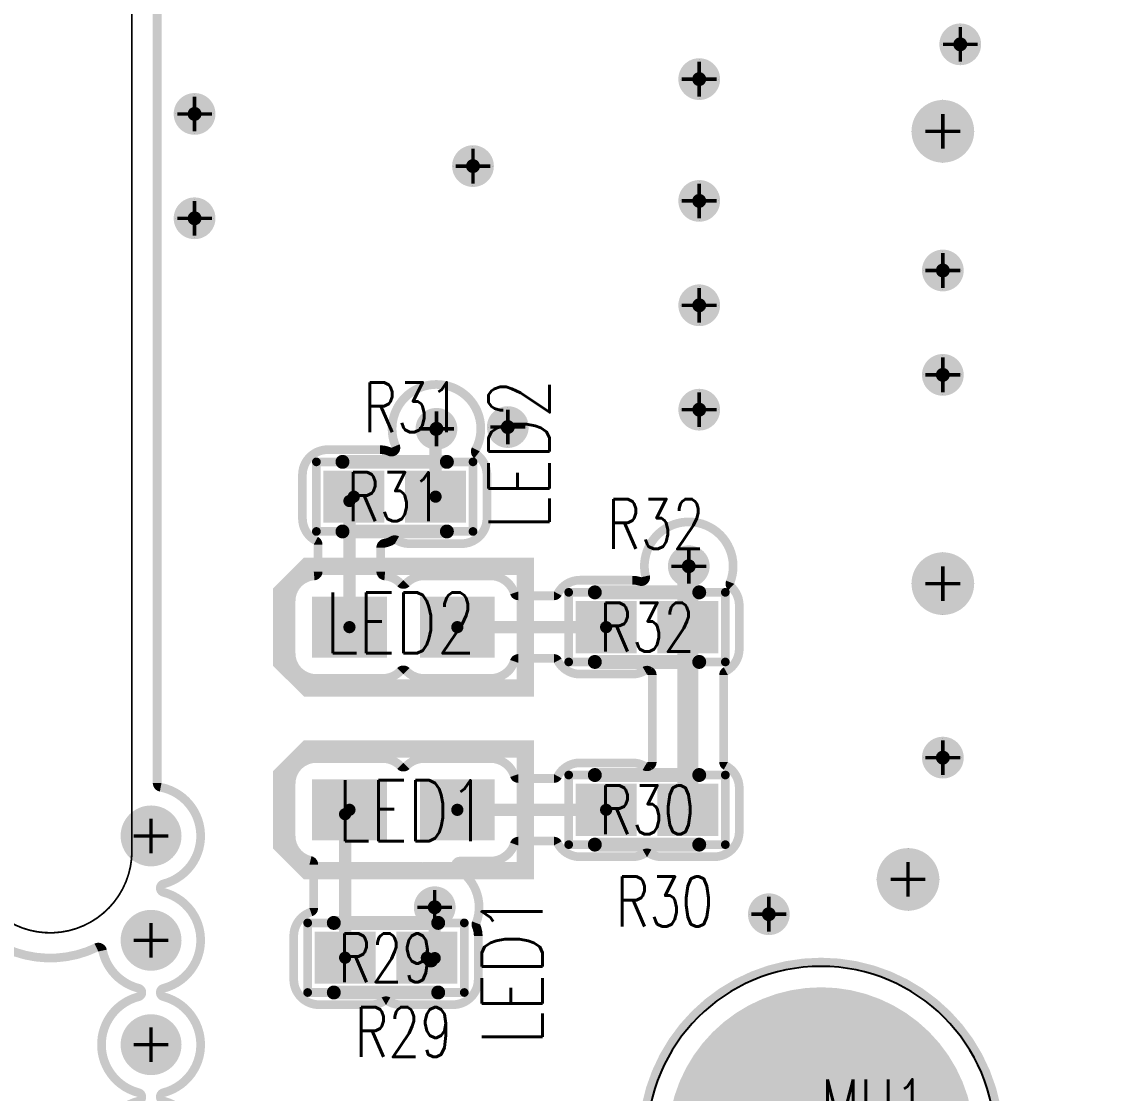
# Model space of a CAD drawing. Extents: x -0.08 to 4.16, y -0.29 to 1.7.
# Drawn here: x 2.741 to 3.364, y 0.427 to 1.043 of the extents above; entities that cross this region are included whole.
import ezdxf
from ezdxf.enums import TextEntityAlignment as Align

# ---------------------------------------------------------------- set-up
doc = ezdxf.new("R2010")
doc.units = 0
doc.header["$MEASUREMENT"] = 0
for name, pattern in [('KEEPOUT_00011110$0', [2, 1, 1]), ('SIG_11', [2, 1, 1]), ('SIG_44', [2, 1, 1]), ('SIG_45', [2, 1, 1]), ('SIG_46', [2, 1, 1]), ('SIG_47', [2, 1, 1]), ('SIG_67', [2, 1, 1]), ('SIG_89', [2, 1, 1]), ('SIG_97', [2, 1, 1])]:
    doc.linetypes.add(name, pattern=pattern)
doc.layers.get('0').update_dxf_attribs({"linetype": 'CONTINUOUS'})
for name, color, linetype in [('BOARD_CUTOUT_00', 130, 'CONTINUOUS'), ('DRIL_NPLTE_THRU_01', 34, 'CONTINUOUS'), ('DRIL_NPLTE_THRU_02', 136, 'CONTINUOUS'), ('DRIL_NPLTE_THRU_03', 136, 'CONTINUOUS'), ('DRIL_NPLTE_THRU_04', 146, 'CONTINUOUS'), ('DRIL_NPLTE_THRU_05', 106, 'CONTINUOUS'), ('DRIL_NPLTE_THRU_06', 253, 'CONTINUOUS'), ('DRIL_PLTE_THRU_01', 34, 'CONTINUOUS'), ('DRIL_PLTE_THRU_02', 136, 'CONTINUOUS'), ('DRIL_PLTE_THRU_03', 136, 'CONTINUOUS'), ('DRIL_PLTE_THRU_04', 146, 'CONTINUOUS'), ('DRIL_PLTE_THRU_05', 106, 'CONTINUOUS'), ('DRIL_PLTE_THRU_06', 253, 'CONTINUOUS'), ('DRIL_SYMBOL', 130, 'CONTINUOUS'), ('KEEPOUT_00', 1, 'CONTINUOUS'), ('PADS_BOT', 255, 'CONTINUOUS'), ('PADS_INNER', 43, 'CONTINUOUS'), ('PADS_TOP', 43, 'CONTINUOUS'), ('PADS_XR_121', 2, 'CONTINUOUS'), ('PADS_XR_122', 2, 'CONTINUOUS'), ('PADS_XR_123', 2, 'CONTINUOUS'), ('PADS_XR_128', 2, 'CONTINUOUS'), ('PART_NAME_126', 16, 'CONTINUOUS'), ('PART_NAME_127', 1, 'CONTINUOUS'), ('PART_TOP_2DLINE_126', 16, 'CONTINUOUS'), ('PART_TOP_2DLINE_127', 1, 'CONTINUOUS'), ('POUR_OUTLINE_01', 34, 'CONTINUOUS'), ('POUR_VIATHERM_01', 34, 'CONTINUOUS'), ('POUR_VOID_01', 34, 'CONTINUOUS'), ('TRACE_01', 34, 'CONTINUOUS'), ('VIAPTS', 2, 'CONTINUOUS')]:
    doc.layers.add(name, color=color, linetype=linetype)
doc.styles.add('W0$005', font='simplex', dxfattribs={"width": 0.75})

# ---------------------------------------------------------------- blocks, each defined once
blk = doc.blocks.new('BOARD_89')
at = {"layer": 'BOARD_CUTOUT_00', "const_width": 0.001}
blk.add_lwpolyline([(2.71, 1.128, -0.414214), (2.757, 1.175, -0.414214), (2.804, 1.128), (2.804, 0.56629, -0.917938), (2.71068, 0.55832, -0.060287), (2.71, 0.572)], format="xyb", close=True, dxfattribs=at)
blk = doc.blocks.new('POUR_OUTLINE_2008')
at = {"layer": 'POUR_OUTLINE_01', "const_width": 0.005}
blk.add_lwpolyline([(16.7485, 5.773, -0.548444), (16.83596, 5.82875, 0.537808), (16.83952, 5.83094, -0.332284), (16.86082, 5.85758, 0.772971), (16.86082, 5.86242, -0.772971), (16.86082, 5.91758, 0.772971), (16.86082, 5.92242, -0.772971), (16.86082, 5.97758, 0.772971), (16.86082, 5.98242, -0.284201), (16.84012, 6.0041, 0.485964), (16.83659, 6.00584, -0.49778), (16.74939, 6.05086, -0.058234)], format="xyb", dxfattribs=at)
blk = doc.blocks.new('POUR_VOID_2000')
at = {"layer": 'POUR_VOID_01', "const_width": 0.005}
blk.add_lwpolyline([(17.206, 6.2025), (17.206, 6.1775, -0.276982), (17.19832, 6.16471, 0.276983), (17.197, 6.1625), (17.197, 6.1125, 0.276983), (17.19832, 6.11029, -0.276982), (17.206, 6.0975), (17.206, 6.0725, -0.414214), (17.1915, 6.058), (17.1615, 6.058, -0.131651), (17.15425, 6.05994, 0.267944), (17.15175, 6.05994, -0.131651), (17.1445, 6.058), (17.1145, 6.058, -0.276982), (17.10171, 6.06568, 0.276983), (17.0995, 6.067), (17.07909, 6.067, 0.320694), (17.07672, 6.06531, -0.320694), (17.063, 6.0555), (17.04542, 6.0555, 0.760391), (17.04414, 6.05086, -0.362832), (17.05484, 6.01996, 0.192135), (17.05487, 6.0181, -0.099507), (17.056, 6.0125), (17.056, 5.9875, -0.414214), (17.0415, 5.973), (17.0115, 5.973, -0.131651), (17.00425, 5.97494, 0.267944), (17.00175, 5.97494, -0.131651), (16.9945, 5.973), (16.9645, 5.973, -0.414214), (16.95, 5.9875), (16.95, 6.0125, -0.320694), (16.95981, 6.02622, 0.320694), (16.9615, 6.02859), (16.9615, 6.05348, 0.346234), (16.95959, 6.05591, -0.346235), (16.9485, 6.07), (16.9485, 6.1, -0.414214), (16.963, 6.1145), (17.001, 6.1145, -0.19846), (17.01124, 6.11027, 0.413192), (17.01476, 6.11027, -0.19846), (17.025, 6.1145), (17.063, 6.1145, -0.320694), (17.07672, 6.10469, 0.320694), (17.07909, 6.103), (17.0995, 6.103, 0.276983), (17.10171, 6.10432, -0.276982), (17.1145, 6.112), (17.1445, 6.112, -0.131651), (17.15175, 6.11006, 0.267944), (17.15425, 6.11006, -0.008407), (17.15468, 6.11029, 0.276983), (17.156, 6.1125), (17.156, 6.1625, 0.276983), (17.15468, 6.16471, -0.008407), (17.15425, 6.16494, 0.267944), (17.15175, 6.16494, -0.131651), (17.1445, 6.163), (17.1145, 6.163, -0.276982), (17.10171, 6.17068, 0.276983), (17.0995, 6.172), (17.07909, 6.172, 0.320694), (17.07672, 6.17031, -0.320694), (17.063, 6.1605), (17.025, 6.1605, -0.19846), (17.01476, 6.16473, 0.413192), (17.01124, 6.16473, -0.19846), (17.001, 6.1605), (16.963, 6.1605, -0.414214), (16.9485, 6.175), (16.9485, 6.205, -0.388563), (16.96172, 6.21944, 0.388565), (16.964, 6.22193), (16.964, 6.2375, 0.276983), (16.96268, 6.23971, -0.276982), (16.955, 6.2525), (16.955, 6.2775, -0.414214), (16.9695, 6.292), (16.9995, 6.292, -0.101589), (17.00521, 6.29083, 0.674869), (17.0085, 6.2941, -1.576907), (17.05459, 6.29218, 0.365419), (17.05529, 6.28903, -0.233953), (17.061, 6.2775), (17.061, 6.2525, -0.414214), (17.0465, 6.238), (17.0165, 6.238, -0.131651), (17.00925, 6.23994, 0.267944), (17.00675, 6.23994, -0.086762), (17.00206, 6.23823, 0.363155), (17, 6.23577), (17, 6.22193, 0.388565), (17.00228, 6.21944, -0.175596), (17.01124, 6.21527, 0.413192), (17.01476, 6.21527, -0.19846), (17.025, 6.2195), (17.063, 6.2195, -0.320694), (17.07672, 6.20969, 0.320694), (17.07909, 6.208), (17.0995, 6.208, 0.276983), (17.10171, 6.20932, -0.276982), (17.1145, 6.217), (17.1445, 6.217, -0.078227), (17.14895, 6.2163, 0.582838), (17.15216, 6.21924, -1.353533), (17.20079, 6.21581, 0.305764), (17.20141, 6.21308, -0.207478)], format="xyb", close=True, dxfattribs=at)
blk = doc.blocks.new('POUR_VOID_1999')
at = {"layer": 'POUR_VOID_01', "const_width": 0.005}
blk.add_lwpolyline([(17.1505, 5.895, 1), (17.3555, 5.895, 1)], format="xyb", close=True, dxfattribs=at)
blk = doc.blocks.new('POUR_OUTLINE_1995')
at = {"layer": 'POUR_OUTLINE_01', "const_width": 0.005}
blk.add_lwpolyline([(16.8715, 6.58959), (16.8715, 6.10041, 0.358248), (16.87352, 6.09796, -0.797188), (16.87518, 6.04242, 0.772971), (16.87518, 6.03758, -0.772971), (16.87518, 5.98242, 0.772971), (16.87518, 5.97758, -0.772971), (16.87518, 5.92242, 0.772971), (16.87518, 5.91758, -0.772971), (16.87518, 5.86242, 0.772971), (16.87518, 5.85758, -0.772971), (16.87518, 5.80242, 0.772971), (16.87518, 5.79758, -0.797188), (16.87352, 5.74204, 0.358248), (16.8715, 5.73959), (16.8715, 5.528, 0.414214), (16.874, 5.5255), (17.831, 5.5255, 0.414214)], format="xyb", dxfattribs=at)
for name in ['POUR_VOID_2000', 'POUR_VOID_1999']:
    blk.add_blockref(name, (0, 0))
blk = doc.blocks.new('POUR_VIATHERM_2069')
at = {"layer": 'POUR_VIATHERM_01'}
for points in [[(17.053, 6.466), (17.053, 6.466)], [(17.042, 6.455), (17.042, 6.455)], [(17.064, 6.455), (17.064, 6.455)], [(17.053, 6.444), (17.053, 6.444)]]:
    blk.add_lwpolyline(points, dxfattribs=at)
blk = doc.blocks.new('POUR_VIATHERM_2070')
at = {"layer": 'POUR_VIATHERM_01'}
for points in [[(16.893, 6.436), (16.893, 6.436)], [(16.882, 6.425), (16.882, 6.425)], [(16.904, 6.425), (16.904, 6.425)], [(16.893, 6.414), (16.893, 6.414)]]:
    blk.add_lwpolyline(points, dxfattribs=at)
blk = doc.blocks.new('POUR_VIATHERM_2141')
at = {"layer": 'POUR_VIATHERM_01'}
for points in [[(17.323, 6.406), (17.323, 6.406)], [(17.312, 6.395), (17.312, 6.395)], [(17.334, 6.395), (17.334, 6.395)], [(17.323, 6.384), (17.323, 6.384)]]:
    blk.add_lwpolyline(points, dxfattribs=at)
blk = doc.blocks.new('POUR_VIATHERM_2170')
at = {"layer": 'POUR_VIATHERM_01'}
for points in [[(17.323, 6.126), (17.323, 6.126)], [(17.312, 6.115), (17.312, 6.115)], [(17.334, 6.115), (17.334, 6.115)], [(17.323, 6.104), (17.323, 6.104)]]:
    blk.add_lwpolyline(points, dxfattribs=at)
blk = doc.blocks.new('POUR_VIATHERM_2171')
at = {"layer": 'POUR_VIATHERM_01'}
for points in [[(17.303, 6.063), (17.303, 6.063)], [(17.285, 6.045), (17.285, 6.045)], [(17.321, 6.045), (17.321, 6.045)], [(17.303, 6.027), (17.303, 6.027)]]:
    blk.add_lwpolyline(points, dxfattribs=at)
blk = doc.blocks.new('POUR_VIATHERM_2172')
at = {"layer": 'POUR_VIATHERM_01'}
for points in [[(17.223, 6.036), (17.223, 6.036)], [(17.212, 6.025), (17.212, 6.025)], [(17.234, 6.025), (17.234, 6.025)], [(17.223, 6.014), (17.223, 6.014)]]:
    blk.add_lwpolyline(points, dxfattribs=at)
blk = doc.blocks.new('POUR_VIATHERM_2173')
at = {"layer": 'POUR_VIATHERM_01'}
for points in [[(17.323, 6.233), (17.323, 6.233)], [(17.305, 6.215), (17.305, 6.215)], [(17.341, 6.215), (17.341, 6.215)], [(17.323, 6.197), (17.323, 6.197)]]:
    blk.add_lwpolyline(points, dxfattribs=at)
blk = doc.blocks.new('POUR_VIATHERM_2174')
at = {"layer": 'POUR_VIATHERM_01'}
for points in [[(17.323, 6.346), (17.323, 6.346)], [(17.312, 6.335), (17.312, 6.335)], [(17.334, 6.335), (17.334, 6.335)], [(17.323, 6.324), (17.323, 6.324)]]:
    blk.add_lwpolyline(points, dxfattribs=at)
blk = doc.blocks.new('POUR_VIATHERM_2175')
at = {"layer": 'POUR_VIATHERM_01'}
for points in [[(17.323, 6.493), (17.323, 6.493)], [(17.305, 6.475), (17.305, 6.475)], [(17.341, 6.475), (17.341, 6.475)], [(17.323, 6.457), (17.323, 6.457)]]:
    blk.add_lwpolyline(points, dxfattribs=at)
blk = doc.blocks.new('POUR_VIATHERM_2176')
at = {"layer": 'POUR_VIATHERM_01'}
for points in [[(17.333, 6.536), (17.333, 6.536)], [(17.322, 6.525), (17.322, 6.525)], [(17.344, 6.525), (17.344, 6.525)], [(17.333, 6.514), (17.333, 6.514)]]:
    blk.add_lwpolyline(points, dxfattribs=at)
blk = doc.blocks.new('POUR_VIATHERM_2193')
at = {"layer": 'POUR_VIATHERM_01'}
for points in [[(17.183, 6.326), (17.183, 6.326)], [(17.172, 6.315), (17.172, 6.315)], [(17.194, 6.315), (17.194, 6.315)], [(17.183, 6.304), (17.183, 6.304)]]:
    blk.add_lwpolyline(points, dxfattribs=at)
blk = doc.blocks.new('POUR_VIATHERM_2194')
at = {"layer": 'POUR_VIATHERM_01'}
for points in [[(17.183, 6.386), (17.183, 6.386)], [(17.172, 6.375), (17.172, 6.375)], [(17.194, 6.375), (17.194, 6.375)], [(17.183, 6.364), (17.183, 6.364)]]:
    blk.add_lwpolyline(points, dxfattribs=at)
blk = doc.blocks.new('POUR_VIATHERM_2195')
at = {"layer": 'POUR_VIATHERM_01'}
for points in [[(17.183, 6.446), (17.183, 6.446)], [(17.172, 6.435), (17.172, 6.435)], [(17.194, 6.435), (17.194, 6.435)], [(17.183, 6.424), (17.183, 6.424)]]:
    blk.add_lwpolyline(points, dxfattribs=at)
blk = doc.blocks.new('POUR_VIATHERM_2196')
at = {"layer": 'POUR_VIATHERM_01'}
for points in [[(17.183, 6.516), (17.183, 6.516)], [(17.172, 6.505), (17.172, 6.505)], [(17.194, 6.505), (17.194, 6.505)], [(17.183, 6.494), (17.183, 6.494)]]:
    blk.add_lwpolyline(points, dxfattribs=at)
blk = doc.blocks.new('POUR_VIATHERM_2198')
at = {"layer": 'POUR_VIATHERM_01'}
for points in [[(17.073, 6.316), (17.073, 6.316)], [(17.062, 6.305), (17.062, 6.305)], [(17.084, 6.305), (17.084, 6.305)], [(17.073, 6.294), (17.073, 6.294)]]:
    blk.add_lwpolyline(points, dxfattribs=at)
blk = doc.blocks.new('POUR_VIATHERM_2205')
at = {"layer": 'POUR_VIATHERM_01'}
for points in [[(16.893, 6.496), (16.893, 6.496)], [(16.882, 6.485), (16.882, 6.485)], [(16.904, 6.485), (16.904, 6.485)], [(16.893, 6.474), (16.893, 6.474)]]:
    blk.add_lwpolyline(points, dxfattribs=at)
blk = doc.blocks.new('POUR_HEADER_1')
for name in ['POUR_OUTLINE_2008', 'POUR_OUTLINE_1995', 'POUR_VIATHERM_2176', 'POUR_VIATHERM_2196', 'POUR_VIATHERM_2205', 'POUR_VIATHERM_2175', 'POUR_VIATHERM_2069', 'POUR_VIATHERM_2195', 'POUR_VIATHERM_2070', 'POUR_VIATHERM_2141', 'POUR_VIATHERM_2194', 'POUR_VIATHERM_2174', 'POUR_VIATHERM_2193', 'POUR_VIATHERM_2198', 'POUR_VIATHERM_2173', 'POUR_VIATHERM_2170', 'POUR_VIATHERM_2171', 'POUR_VIATHERM_2172']:
    blk.add_blockref(name, (-17.378, -6.845))
blk = doc.blocks.new('SMOOTH_0$01')
at = {"const_width": 0.005}
blk.add_lwpolyline([(-0.0025, 0, 1), (0.0025, 0, 1)], format="xyb", close=True, dxfattribs=at)
blk = doc.blocks.new('PART_BODY_TOP_73')
at = {"layer": 'PART_TOP_2DLINE_126', "const_width": 0.01}
for points in [[(-0.012, 0.035), (-0.055, 0.035), (-0.07, 0.02), (-0.07, -0.02), (-0.055, -0.035), (-0.012, -0.035)], [(0.012, 0.035), (0.07, 0.035), (0.07, -0.035), (0.012, -0.035)]]:
    blk.add_lwpolyline(points, dxfattribs=at)
at = {"layer": 'PART_TOP_2DLINE_127', "const_width": 0.01}
for points in [[(0.015, 0.035), (-0.055, 0.035), (-0.07, 0.02), (-0.07, -0.02), (-0.055, -0.035), (0.01, -0.035)], [(0.012, 0.035), (0.07, 0.035), (0.07, -0.035), (0.012, -0.035)]]:
    blk.add_lwpolyline(points, dxfattribs=at)
at = {"layer": 'PART_TOP_2DLINE_126'}
for p in [(-0.055, 0.035), (-0.012, 0.035), (0.012, 0.035), (0.07, 0.035), (-0.07, 0.02), (-0.07, -0.02), (-0.055, -0.035), (-0.012, -0.035), (0.012, -0.035), (0.07, -0.035)]:
    blk.add_blockref('SMOOTH_0$01', p, dxfattribs=at)
at = {"layer": 'PART_TOP_2DLINE_127'}
for p in [(-0.055, 0.035), (0.012, 0.035), (0.015, 0.035), (0.07, 0.035), (-0.07, 0.02), (-0.07, -0.02), (-0.055, -0.035), (0.01, -0.035), (0.012, -0.035), (0.07, -0.035)]:
    blk.add_blockref('SMOOTH_0$01', p, dxfattribs=at)
blk = doc.blocks.new('DRIL_HOLE_0')
blk.add_lwpolyline([(0, 0, 1), (0, 0, 1)], format="xyb", close=True)
blk = doc.blocks.new('PAD_5')
blk.add_lwpolyline([(0, 0, 1), (0, 0, 1)], format="xyb", close=True)
blk = doc.blocks.new('PAD_37')
at = {"const_width": 0.035}
blk.add_lwpolyline([(-0.0215, 0), (0.0215, 0)], dxfattribs=at)
blk = doc.blocks.new('PAD_20')
at = {"const_width": 0.03}
blk.add_lwpolyline([(-0.019, 0), (0.019, 0)], dxfattribs=at)
blk = doc.blocks.new('STK_TOP_72')
at = {"layer": 'DRIL_NPLTE_THRU_01'}
blk.add_blockref('DRIL_HOLE_0', (0, 0), dxfattribs=at)
at = {"layer": 'DRIL_NPLTE_THRU_02'}
blk.add_blockref('DRIL_HOLE_0', (0, 0), dxfattribs=at)
at = {"layer": 'DRIL_NPLTE_THRU_03'}
blk.add_blockref('DRIL_HOLE_0', (0, 0), dxfattribs=at)
at = {"layer": 'DRIL_NPLTE_THRU_04'}
blk.add_blockref('DRIL_HOLE_0', (0, 0), dxfattribs=at)
at = {"layer": 'DRIL_NPLTE_THRU_05'}
blk.add_blockref('DRIL_HOLE_0', (0, 0), dxfattribs=at)
at = {"layer": 'DRIL_NPLTE_THRU_06'}
blk.add_blockref('DRIL_HOLE_0', (0, 0), dxfattribs=at)
at = {"layer": 'PADS_BOT'}
blk.add_blockref('PAD_5', (0, 0), dxfattribs=at)
at = {"layer": 'PADS_INNER'}
blk.add_blockref('PAD_5', (0, 0), dxfattribs=at)
at = {"layer": 'PADS_TOP'}
blk.add_blockref('PAD_20', (0, 0), dxfattribs=at)
at = {"layer": 'PADS_XR_121'}
blk.add_blockref('PAD_37', (0, 0), dxfattribs=at)
at = {"layer": 'PADS_XR_123'}
blk.add_blockref('PAD_20', (0, 0), dxfattribs=at)
blk = doc.blocks.new('SYM_TOP_23')
for name, p in [('PART_BODY_TOP_73', (0, 0)), ('STK_TOP_72', (-0.031, 0)), ('STK_TOP_72', (0.031, 0))]:
    blk.add_blockref(name, p)
blk = doc.blocks.new('PART_TOP_46')
blk.add_blockref('SYM_TOP_23', (0, 0))
at = {"layer": 'PART_NAME_126', "style": 'W0$005', "width": 0.75}
blk.add_text('LED1', height=0.035, rotation=90, dxfattribs=at).set_placement((0.08, -0.135))
at = {"layer": 'PART_NAME_127', "style": 'W0$005', "width": 0.75}
blk.add_text('LED1', height=0.035, dxfattribs=at).set_placement((-0.038, -0.018))
blk = doc.blocks.new('PART_TOP_47')
blk.add_blockref('SYM_TOP_23', (0, 0))
at = {"layer": 'PART_NAME_126', "style": 'W0$005', "width": 0.75}
blk.add_text('LED2', height=0.035, rotation=90, dxfattribs=at).set_placement((0.084, 0.056))
at = {"layer": 'PART_NAME_127', "style": 'W0$005', "width": 0.75}
blk.add_text('LED2', height=0.035, dxfattribs=at).set_placement((-0.045, -0.015))
blk = doc.blocks.new('SMOOTH_0$008')
at = {"const_width": 0.004}
blk.add_lwpolyline([(-0.002, 0, 1), (0.002, 0, 1)], format="xyb", close=True, dxfattribs=at)
blk = doc.blocks.new('SMOOTH_0$005')
at = {"const_width": 0.0025}
blk.add_lwpolyline([(-0.00125, 0, 1), (0.00125, 0, 1)], format="xyb", close=True, dxfattribs=at)
blk = doc.blocks.new('PART_BODY_TOP_76')
at = {"layer": 'PART_TOP_2DLINE_126', "const_width": 0.008}
for points in [[(-0.03, 0.02), (0.03, 0.02)], [(-0.03, -0.02), (0.03, -0.02)]]:
    blk.add_lwpolyline(points, dxfattribs=at)
at = {"layer": 'PART_TOP_2DLINE_127', "const_width": 0.005}
for points in [[(-0.045, 0.02), (0.045, 0.02)], [(-0.045, 0.02), (-0.045, -0.02)], [(0.045, 0.02), (0.045, -0.02)], [(-0.045, -0.02), (0.045, -0.02)]]:
    blk.add_lwpolyline(points, dxfattribs=at)
at = {"layer": 'PART_TOP_2DLINE_126'}
for p in [(-0.03, 0.02), (0.03, 0.02), (-0.03, -0.02), (0.03, -0.02)]:
    blk.add_blockref('SMOOTH_0$008', p, dxfattribs=at)
at = {"layer": 'PART_TOP_2DLINE_127'}
for p in [(-0.045, 0.02), (-0.045, 0.02), (0.045, 0.02), (0.045, 0.02), (-0.045, -0.02), (-0.045, -0.02), (0.045, -0.02), (0.045, -0.02)]:
    blk.add_blockref('SMOOTH_0$005', p, dxfattribs=at)
blk = doc.blocks.new('PAD_0')
blk.add_lwpolyline([(0, 0), (0, 0)])
blk = doc.blocks.new('PAD_16')
at = {"const_width": 0.03}
blk.add_lwpolyline([(-0.0175, 0), (0.0175, 0)], dxfattribs=at)
blk = doc.blocks.new('PAD_17')
at = {"const_width": 0.025}
blk.add_lwpolyline([(-0.015, 0), (0.015, 0)], dxfattribs=at)
blk = doc.blocks.new('STK_TOP_68')
at = {"layer": 'DRIL_NPLTE_THRU_01'}
blk.add_blockref('DRIL_HOLE_0', (0, 0), dxfattribs=at)
at = {"layer": 'DRIL_NPLTE_THRU_02'}
blk.add_blockref('DRIL_HOLE_0', (0, 0), dxfattribs=at)
at = {"layer": 'DRIL_NPLTE_THRU_03'}
blk.add_blockref('DRIL_HOLE_0', (0, 0), dxfattribs=at)
at = {"layer": 'DRIL_NPLTE_THRU_04'}
blk.add_blockref('DRIL_HOLE_0', (0, 0), dxfattribs=at)
at = {"layer": 'DRIL_NPLTE_THRU_05'}
blk.add_blockref('DRIL_HOLE_0', (0, 0), dxfattribs=at)
at = {"layer": 'DRIL_NPLTE_THRU_06'}
blk.add_blockref('DRIL_HOLE_0', (0, 0), dxfattribs=at)
at = {"layer": 'PADS_BOT'}
blk.add_blockref('PAD_0', (0, 0), dxfattribs=at)
at = {"layer": 'PADS_INNER'}
blk.add_blockref('PAD_0', (0, 0), dxfattribs=at)
at = {"layer": 'PADS_TOP'}
blk.add_blockref('PAD_17', (0, 0), dxfattribs=at)
at = {"layer": 'PADS_XR_121'}
blk.add_blockref('PAD_16', (0, 0), dxfattribs=at)
at = {"layer": 'PADS_XR_123'}
blk.add_blockref('PAD_17', (0, 0), dxfattribs=at)
blk = doc.blocks.new('SYM_TOP_26')
for name, p in [('PART_BODY_TOP_76', (0, 0)), ('STK_TOP_68', (-0.0235, 0)), ('STK_TOP_68', (0.0235, 0))]:
    blk.add_blockref(name, p)
blk = doc.blocks.new('PART_TOP_66')
blk.add_blockref('SYM_TOP_26', (0, 0))
at = {"layer": 'PART_NAME_126', "style": 'W0$005', "width": 0.75}
blk.add_text('R29', height=0.02863, dxfattribs=at).set_placement((-0.018, -0.057))
at = {"layer": 'PART_NAME_127', "style": 'W0$005', "width": 0.75}
blk.add_text('R29', height=0.028, dxfattribs=at).set_placement((0, 0), align=Align.MIDDLE_CENTER)
blk = doc.blocks.new('PART_TOP_68')
blk.add_blockref('SYM_TOP_26', (0, 0))
at = {"layer": 'PART_NAME_126', "style": 'W0$005', "width": 0.75}
blk.add_text('R30', height=0.02863, rotation=180, dxfattribs=at).set_placement((0.018, 0.067))
at = {"layer": 'PART_NAME_127', "style": 'W0$005', "width": 0.75}
blk.add_text('R30', height=0.028, rotation=180, dxfattribs=at).set_placement((0, 0), align=Align.MIDDLE_CENTER)
blk = doc.blocks.new('PART_TOP_69')
blk.add_blockref('SYM_TOP_26', (0, 0))
at = {"layer": 'PART_NAME_126', "style": 'W0$005', "width": 0.75}
blk.add_text('R31', height=0.02863, dxfattribs=at).set_placement((-0.018, 0.037))
at = {"layer": 'PART_NAME_127', "style": 'W0$005', "width": 0.75}
blk.add_text('R31', height=0.028, dxfattribs=at).set_placement((0, 0), align=Align.MIDDLE_CENTER)
blk = doc.blocks.new('PART_TOP_70')
blk.add_blockref('SYM_TOP_26', (0, 0))
at = {"layer": 'PART_NAME_126', "style": 'W0$005', "width": 0.75}
blk.add_text('R32', height=0.02863, rotation=180, dxfattribs=at).set_placement((0.023, -0.045))
at = {"layer": 'PART_NAME_127', "style": 'W0$005', "width": 0.75}
blk.add_text('R32', height=0.028, rotation=180, dxfattribs=at).set_placement((0, 0), align=Align.MIDDLE_CENTER)
blk = doc.blocks.new('PART_BODY_TOP_86')
at = {"layer": 'KEEPOUT_00', "linetype": 'KEEPOUT_00011110$0'}
blk.add_lwpolyline([(-0.1, 0, 1), (0.1, 0, 1)], format="xyb", close=True, dxfattribs=at)
blk = doc.blocks.new('DRIL_SYMBOL_0$12')
at = {"layer": 'DRIL_SYMBOL', "const_width": 0.002}
for points in [[(0, -0.01), (0, 0.01)], [(-0.01, 0), (0.01, 0)]]:
    blk.add_lwpolyline(points, dxfattribs=at)
blk = doc.blocks.new('DRIL_HOLE_0$12')
at = {"const_width": 0.06}
blk.add_lwpolyline([(-0.03, 0, 1), (0.03, 0, 1)], format="xyb", close=True, dxfattribs=at)
blk.add_blockref('DRIL_SYMBOL_0$12', (0, 0))
blk = doc.blocks.new('PAD_59')
at = {"const_width": 0.025}
blk.add_lwpolyline([(0, -0.0125, 1), (0, 0.0125, 1)], format="xyb", close=True, dxfattribs=at)
blk = doc.blocks.new('PAD_60')
at = {"const_width": 0.075}
blk.add_lwpolyline([(0, -0.0375, 1), (0, 0.0375, 1)], format="xyb", close=True, dxfattribs=at)
blk = doc.blocks.new('PAD_61')
at = {"const_width": 0.088}
blk.add_lwpolyline([(0, -0.044, 1), (0, 0.044, 1)], format="xyb", close=True, dxfattribs=at)
blk = doc.blocks.new('STK_TOP_224')
at = {"layer": 'DRIL_NPLTE_THRU_01'}
blk.add_blockref('DRIL_HOLE_0$12', (0, 0), dxfattribs=at)
at = {"layer": 'DRIL_NPLTE_THRU_02'}
blk.add_blockref('DRIL_HOLE_0$12', (0, 0), dxfattribs=at)
at = {"layer": 'DRIL_NPLTE_THRU_03'}
blk.add_blockref('DRIL_HOLE_0$12', (0, 0), dxfattribs=at)
at = {"layer": 'DRIL_NPLTE_THRU_04'}
blk.add_blockref('DRIL_HOLE_0$12', (0, 0), dxfattribs=at)
at = {"layer": 'DRIL_NPLTE_THRU_05'}
blk.add_blockref('DRIL_HOLE_0$12', (0, 0), dxfattribs=at)
at = {"layer": 'DRIL_NPLTE_THRU_06'}
blk.add_blockref('DRIL_HOLE_0$12', (0, 0), dxfattribs=at)
at = {"layer": 'PADS_BOT'}
blk.add_blockref('PAD_59', (0, 0), dxfattribs=at)
at = {"layer": 'PADS_INNER'}
blk.add_blockref('PAD_59', (0, 0), dxfattribs=at)
at = {"layer": 'PADS_TOP'}
blk.add_blockref('PAD_59', (0, 0), dxfattribs=at)
at = {"layer": 'PADS_XR_121'}
blk.add_blockref('PAD_60', (0, 0), dxfattribs=at)
at = {"layer": 'PADS_XR_122'}
blk.add_blockref('PAD_5', (0, 0), dxfattribs=at)
at = {"layer": 'PADS_XR_123'}
blk.add_blockref('PAD_5', (0, 0), dxfattribs=at)
at = {"layer": 'PADS_XR_128'}
blk.add_blockref('PAD_61', (0, 0), dxfattribs=at)
blk = doc.blocks.new('SYM_TOP_36')
for name in ['PART_BODY_TOP_86', 'STK_TOP_224']:
    blk.add_blockref(name, (0, 0))
blk = doc.blocks.new('PART_TOP_102')
blk.add_blockref('SYM_TOP_36', (0, 0))
at = {"layer": 'PART_NAME_126', "style": 'W0$005', "width": 0.75}
blk.add_text('MH1', height=0.02863, dxfattribs=at).set_placement((0, 0.00645))
blk = doc.blocks.new('DRIL_SYMBOL_0$028')
at = {"layer": 'DRIL_SYMBOL', "const_width": 0.002}
for points in [[(0, -0.01), (0, 0.01)], [(-0.01, 0), (0.01, 0)]]:
    blk.add_lwpolyline(points, dxfattribs=at)
blk = doc.blocks.new('DRIL_HOLE_0$028')
at = {"const_width": 0.014}
blk.add_lwpolyline([(-0.007, 0, 1), (0.007, 0, 1)], format="xyb", close=True, dxfattribs=at)
blk.add_blockref('DRIL_SYMBOL_0$028', (0, 0))
blk = doc.blocks.new('PAD_62')
at = {"const_width": 0.005}
blk.add_lwpolyline([(0, -0.0025, 1), (0, 0.0025, 1)], format="xyb", close=True, dxfattribs=at)
blk = doc.blocks.new('PAD_63')
at = {"const_width": 0.0175}
blk.add_lwpolyline([(0, -0.00875, 1), (0, 0.00875, 1)], format="xyb", close=True, dxfattribs=at)
blk = doc.blocks.new('STK_TOP_255')
at = {"layer": 'DRIL_NPLTE_THRU_01'}
blk.add_blockref('DRIL_HOLE_0$028', (0, 0), dxfattribs=at)
at = {"layer": 'DRIL_NPLTE_THRU_02'}
blk.add_blockref('DRIL_HOLE_0$028', (0, 0), dxfattribs=at)
at = {"layer": 'DRIL_NPLTE_THRU_03'}
blk.add_blockref('DRIL_HOLE_0$028', (0, 0), dxfattribs=at)
at = {"layer": 'DRIL_NPLTE_THRU_04'}
blk.add_blockref('DRIL_HOLE_0$028', (0, 0), dxfattribs=at)
at = {"layer": 'DRIL_NPLTE_THRU_05'}
blk.add_blockref('DRIL_HOLE_0$028', (0, 0), dxfattribs=at)
at = {"layer": 'DRIL_NPLTE_THRU_06'}
blk.add_blockref('DRIL_HOLE_0$028', (0, 0), dxfattribs=at)
at = {"layer": 'PADS_BOT'}
blk.add_blockref('PAD_62', (0, 0), dxfattribs=at)
at = {"layer": 'PADS_INNER'}
blk.add_blockref('PAD_5', (0, 0), dxfattribs=at)
at = {"layer": 'PADS_TOP'}
blk.add_blockref('PAD_62', (0, 0), dxfattribs=at)
at = {"layer": 'PADS_XR_121'}
blk.add_blockref('PAD_63', (0, 0), dxfattribs=at)
at = {"layer": 'PADS_XR_122'}
blk.add_blockref('PAD_5', (0, 0), dxfattribs=at)
at = {"layer": 'PADS_XR_123'}
blk.add_blockref('PAD_5', (0, 0), dxfattribs=at)
at = {"layer": 'PADS_XR_128'}
blk.add_blockref('PAD_63', (0, 0), dxfattribs=at)
blk = doc.blocks.new('SYM_TOP_37')
blk.add_blockref('STK_TOP_255', (0, 0))
blk = doc.blocks.new('PART_TOP_110')
blk.add_blockref('SYM_TOP_37', (0, 0))
blk = doc.blocks.new('PART_TOP_115')
blk.add_blockref('SYM_TOP_37', (0, 0))
blk = doc.blocks.new('PART_TOP_117')
blk.add_blockref('SYM_TOP_37', (0, 0))
blk = doc.blocks.new('SMOOTH_0$007')
at = {"const_width": 0.0035}
blk.add_lwpolyline([(-0.00175, 0, 1), (0.00175, 0, 1)], format="xyb", close=True, dxfattribs=at)
blk = doc.blocks.new('SMOOTH_0$012')
at = {"const_width": 0.006}
blk.add_lwpolyline([(-0.003, 0, 1), (0.003, 0, 1)], format="xyb", close=True, dxfattribs=at)
blk = doc.blocks.new('DRIL_SYMBOL_0$008')
at = {"layer": 'DRIL_SYMBOL', "const_width": 0.002}
for points in [[(0, -0.01), (0, 0.01)], [(-0.01, 0), (0.01, 0)]]:
    blk.add_lwpolyline(points, dxfattribs=at)
blk = doc.blocks.new('DRIL_HOLE_0$008')
at = {"const_width": 0.004}
blk.add_lwpolyline([(-0.002, 0, 1), (0.002, 0, 1)], format="xyb", close=True, dxfattribs=at)
blk.add_blockref('DRIL_SYMBOL_0$008', (0, 0))
blk = doc.blocks.new('PAD_79')
at = {"const_width": 0.012}
blk.add_lwpolyline([(0, -0.006, 1), (0, 0.006, 1)], format="xyb", close=True, dxfattribs=at)
blk = doc.blocks.new('PAD_80')
at = {"const_width": 0.011}
blk.add_lwpolyline([(0, -0.0055, 1), (0, 0.0055, 1)], format="xyb", close=True, dxfattribs=at)
blk = doc.blocks.new('STK_TOP_129')
at = {"layer": 'DRIL_PLTE_THRU_01'}
blk.add_blockref('DRIL_HOLE_0$008', (0, 0), dxfattribs=at)
at = {"layer": 'DRIL_PLTE_THRU_02'}
blk.add_blockref('DRIL_HOLE_0$008', (0, 0), dxfattribs=at)
at = {"layer": 'DRIL_PLTE_THRU_03'}
blk.add_blockref('DRIL_HOLE_0$008', (0, 0), dxfattribs=at)
at = {"layer": 'DRIL_PLTE_THRU_04'}
blk.add_blockref('DRIL_HOLE_0$008', (0, 0), dxfattribs=at)
at = {"layer": 'DRIL_PLTE_THRU_05'}
blk.add_blockref('DRIL_HOLE_0$008', (0, 0), dxfattribs=at)
at = {"layer": 'DRIL_PLTE_THRU_06'}
blk.add_blockref('DRIL_HOLE_0$008', (0, 0), dxfattribs=at)
at = {"layer": 'PADS_BOT'}
blk.add_blockref('PAD_79', (0, 0), dxfattribs=at)
at = {"layer": 'PADS_INNER'}
blk.add_blockref('PAD_79', (0, 0), dxfattribs=at)
at = {"layer": 'PADS_TOP'}
blk.add_blockref('PAD_80', (0, 0), dxfattribs=at)
blk = doc.blocks.new('SYM_TOP_11')
blk.add_blockref('STK_TOP_129', (0, 0))
blk = doc.blocks.new('DRIL_SYMBOL_0$018')
at = {"layer": 'DRIL_SYMBOL', "const_width": 0.002}
for points in [[(0, -0.01), (0, 0.01)], [(-0.01, 0), (0.01, 0)]]:
    blk.add_lwpolyline(points, dxfattribs=at)
blk = doc.blocks.new('DRIL_HOLE_0$018')
at = {"const_width": 0.009}
blk.add_lwpolyline([(-0.0045, 0, 1), (0.0045, 0, 1)], format="xyb", close=True, dxfattribs=at)
blk.add_blockref('DRIL_SYMBOL_0$018', (0, 0))
blk = doc.blocks.new('PAD_54')
at = {"const_width": 0.018}
blk.add_lwpolyline([(0, -0.009, 1), (0, 0.009, 1)], format="xyb", close=True, dxfattribs=at)
blk = doc.blocks.new('STK_TOP_10')
at = {"layer": 'DRIL_PLTE_THRU_01'}
blk.add_blockref('DRIL_HOLE_0$018', (0, 0), dxfattribs=at)
at = {"layer": 'DRIL_PLTE_THRU_02'}
blk.add_blockref('DRIL_HOLE_0$018', (0, 0), dxfattribs=at)
at = {"layer": 'DRIL_PLTE_THRU_03'}
blk.add_blockref('DRIL_HOLE_0$018', (0, 0), dxfattribs=at)
at = {"layer": 'DRIL_PLTE_THRU_04'}
blk.add_blockref('DRIL_HOLE_0$018', (0, 0), dxfattribs=at)
at = {"layer": 'DRIL_PLTE_THRU_05'}
blk.add_blockref('DRIL_HOLE_0$018', (0, 0), dxfattribs=at)
at = {"layer": 'DRIL_PLTE_THRU_06'}
blk.add_blockref('DRIL_HOLE_0$018', (0, 0), dxfattribs=at)
at = {"layer": 'PADS_BOT'}
blk.add_blockref('PAD_54', (0, 0), dxfattribs=at)
at = {"layer": 'PADS_INNER'}
blk.add_blockref('PAD_54', (0, 0), dxfattribs=at)
at = {"layer": 'PADS_TOP'}
blk.add_blockref('PAD_54', (0, 0), dxfattribs=at)
blk = doc.blocks.new('SYM_TOP_10')
blk.add_blockref('STK_TOP_10', (0, 0))

msp = doc.modelspace()

# ---------------------------------------------------------------- linework, layer by layer
at = {"layer": 'TRACE_01', "linetype": 'SIG_97', "const_width": 0.007}
msp.add_lwpolyline([(2.9785, 0.77), (2.9785, 0.8085), (2.979, 0.809)], dxfattribs=at)
at = {"layer": 'TRACE_01', "linetype": 'SIG_47', "const_width": 0.007}
msp.add_lwpolyline([(2.929, 0.695), (2.929, 0.7675), (2.9315, 0.77)], dxfattribs=at)
at = {"layer": 'TRACE_01', "linetype": 'SIG_89', "const_width": 0.012}
for points in [[(3.1235, 0.695), (3.1235, 0.7295), (3.124, 0.73)], [(3.1235, 0.695), (3.1235, 0.59)]]:
    msp.add_lwpolyline(points, dxfattribs=at)
at = {"layer": 'TRACE_01', "linetype": 'SIG_45', "const_width": 0.007}
msp.add_lwpolyline([(2.991, 0.695), (3.0765, 0.695)], dxfattribs=at)
at = {"layer": 'TRACE_01', "linetype": 'SIG_46', "const_width": 0.007}
msp.add_lwpolyline([(2.9265, 0.505), (2.9265, 0.5875), (2.929, 0.59)], dxfattribs=at)
at = {"layer": 'TRACE_01', "linetype": 'SIG_44', "const_width": 0.007}
msp.add_lwpolyline([(2.991, 0.59), (3.0765, 0.59)], dxfattribs=at)
at = {"layer": 'TRACE_01', "linetype": 'SIG_67', "const_width": 0.007}
msp.add_lwpolyline([(2.9735, 0.505), (2.9735, 0.50475), (2.97525, 0.503), (2.97625, 0.503), (2.978, 0.50475), (2.978, 0.534)], dxfattribs=at)

# ---------------------------------------------------------------- block references
for name, p in [('BOARD_89', (0, 0)), ('PART_TOP_47', (2.96, 0.695)), ('PART_TOP_69', (2.955, 0.77)), ('PART_TOP_46', (2.96, 0.59)), ('PART_TOP_110', (2.815, 0.575)), ('PART_TOP_117', (2.815, 0.515)), ('PART_TOP_66', (2.95, 0.505)), ('PART_TOP_102', (3.2, 0.4)), ('PART_TOP_115', (2.815, 0.455))]:
    msp.add_blockref(name, p)
at = {"linetype": 'SIG_11'}
msp.add_blockref('POUR_HEADER_1', (3.325, 1.35), dxfattribs=at)
at = {"rotation": 180}
for name, p in [('PART_TOP_70', (3.1, 0.695)), ('PART_TOP_68', (3.1, 0.59))]:
    msp.add_blockref(name, p, dxfattribs=at)
at = {"layer": 'TRACE_01'}
for name, p in [('SMOOTH_0$007', (2.9785, 0.8085)), ('SMOOTH_0$007', (2.979, 0.809)), ('SMOOTH_0$007', (2.929, 0.7675)), ('SMOOTH_0$007', (2.9315, 0.77)), ('SMOOTH_0$007', (2.9785, 0.77)), ('SMOOTH_0$012', (3.1235, 0.7295)), ('SMOOTH_0$012', (3.124, 0.73)), ('SMOOTH_0$012', (3.1235, 0.695)), ('SMOOTH_0$012', (3.1235, 0.695)), ('SMOOTH_0$007', (2.929, 0.695)), ('SMOOTH_0$007', (2.991, 0.695)), ('SMOOTH_0$007', (3.0765, 0.695)), ('SMOOTH_0$007', (2.929, 0.59)), ('SMOOTH_0$007', (2.991, 0.59)), ('SMOOTH_0$007', (3.0765, 0.59)), ('SMOOTH_0$012', (3.1235, 0.59)), ('SMOOTH_0$007', (2.9265, 0.5875)), ('SMOOTH_0$007', (2.978, 0.534)), ('SMOOTH_0$007', (2.9265, 0.505)), ('SMOOTH_0$007', (2.9735, 0.505)), ('SMOOTH_0$007', (2.9735, 0.50475)), ('SMOOTH_0$007', (2.97525, 0.503)), ('SMOOTH_0$007', (2.97625, 0.503)), ('SMOOTH_0$007', (2.978, 0.50475))]:
    msp.add_blockref(name, p, dxfattribs=at)
at = {"layer": 'VIAPTS', "linetype": 'SIG_11'}
for name, p in [('SYM_TOP_11', (3.28, 1.03)), ('SYM_TOP_11', (3.13, 1.01)), ('SYM_TOP_11', (2.84, 0.99)), ('SYM_TOP_10', (3.27, 0.98)), ('SYM_TOP_11', (3, 0.96)), ('SYM_TOP_11', (3.13, 0.94)), ('SYM_TOP_11', (2.84, 0.93)), ('SYM_TOP_11', (3.27, 0.9)), ('SYM_TOP_11', (3.13, 0.88)), ('SYM_TOP_11', (3.27, 0.84)), ('SYM_TOP_11', (3.13, 0.82)), ('SYM_TOP_11', (3.02, 0.81)), ('SYM_TOP_10', (3.27, 0.72)), ('SYM_TOP_11', (3.27, 0.62)), ('SYM_TOP_10', (3.25, 0.55)), ('SYM_TOP_11', (3.17, 0.53))]:
    msp.add_blockref(name, p, dxfattribs=at)
at = {"layer": 'VIAPTS', "linetype": 'SIG_97'}
msp.add_blockref('SYM_TOP_11', (2.979, 0.809), dxfattribs=at)
at = {"layer": 'VIAPTS', "linetype": 'SIG_89'}
msp.add_blockref('SYM_TOP_11', (3.124, 0.73), dxfattribs=at)
at = {"layer": 'VIAPTS', "linetype": 'SIG_67'}
msp.add_blockref('SYM_TOP_11', (2.978, 0.534), dxfattribs=at)

doc.saveas('drawing.dxf')
